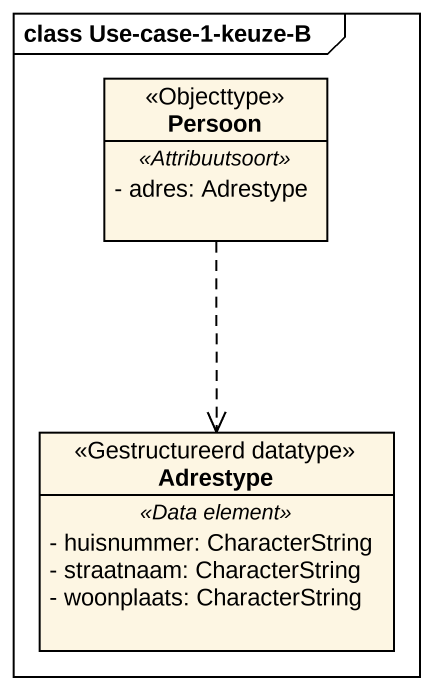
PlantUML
@startuml
mainframe class Use-case-1-keuze-B
hide circle
hide empty members
skinparam classAttributeIconSize 0
class Persoon <<Objecttype>> {
  .. <<Attribuutsoort>> ..
  - adres: Adrestype
}
class Adrestype <<Gestructureerd datatype>> {
  .. <<Data element>> ..
  - huisnummer: CharacterString
  - straatnaam: CharacterString
  - woonplaats: CharacterString
}
Persoon ..> Adrestype
@enduml
